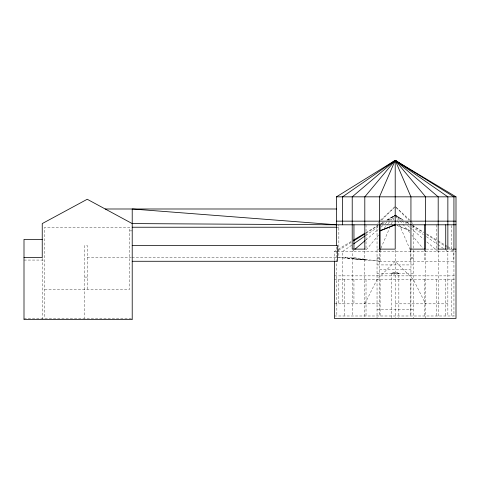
<?xml version="1.0" encoding="UTF-8"?>
<svg xmlns="http://www.w3.org/2000/svg" width="480" height="480" viewBox="0 0 480 480"><rect width="100%" height="100%" fill="white"/><g stroke="black" fill="none" stroke-linecap="round" stroke-linejoin="round"><path stroke-width="0.36" stroke-dasharray="2.4 1.8" d="M379.47 251.55L380.658 248.796M380.958 248.112L389.562 228.15M391.344 224.022L392.832 220.578M393.126 219.894L394.908 215.76M364.806 303.834L377.04 279.516L395.208 261.276L413.37 279.516L425.604 303.834M398.856 273.438L396.15 274.302L391.68 273.666C392.778 272.052 397.074 272.352 398.856 273.438L398.856 317.676M377.85 223.584L378.66 222.372M378.582 235.02L364.806 251.55L364.806 318.426M384.282 228.186L387.606 224.196M388.08 223.626L390.456 220.776M390.93 220.206L395.208 215.076L403.524 220.068M381.708 220.11L395.208 206.562M380.556 220.146L394.122 207.57M353.916 250.11L352.218 251.55L352.218 315.99M365.79 240.03L378.804 228.996M381.066 227.076L382.764 225.636M385.026 223.716L388.416 220.836M388.986 220.356L395.208 215.076L403.416 220.176M353.952 257.628L352.446 258.834L344.682 257.628L366.276 260.058L366.036 259.452L353.952 257.628L337.074 257.628M351.738 245.19L342.558 251.55L342.558 303.834M365.82 235.434L378.678 226.524M382.35 223.98L385.41 221.862M387.858 220.164L395.208 215.076L402.552 220.164M338.376 250.374L351.636 242.136M366.162 233.118L378.156 225.666M381.312 223.704L383.838 222.132M387 220.176L395.208 215.076L401.43 220.356M334.41 260.394L334.41 251.55L337.614 249.63M338.25 249.246L351.69 241.182M365.766 232.734L377.928 225.444M380.49 223.908L383.688 221.988M386.886 220.068L393.924 215.844M337.074 227.232L338.85 227.232M129.78 230.88L132.216 230.88M377.04 249.12L378.864 249.12M426.342 249.12L438.192 249.12M448.53 249.12L453.252 249.12M334.41 251.55L336.48 251.55M337.158 251.55L456 251.55M87.228 257.628L131.28 257.628M132.03 257.628L336.48 257.628M377.04 257.628L379.47 257.628M410.94 257.628L413.37 257.628M377.04 258.228L379.47 258.228M410.94 258.228L413.37 258.228M24 260.064L44.67 260.064M379.47 261.276L453.546 261.276L453.546 249.12M377.04 264.924L413.37 264.924M379.47 269.79L410.94 269.79M377.04 273.438L413.37 273.438M334.41 275.868L456 275.868M84.792 277.086L87.228 277.086M334.41 279.516L456 279.516M44.67 289.242L129.78 289.242L129.78 227.232L44.67 227.232L44.67 318.426M334.41 303.834L380.1 303.834M395.208 303.834L447.858 303.834M377.04 309.186L413.37 309.186M334.41 315.99L456 315.99M24 318.426L131.466 318.426M380.106 250.158L380.106 261.276L338.85 257.628L338.85 224.802M380.106 261.276L366.036 259.452L352.446 258.834L366.036 259.452L366.036 260.034M409.572 230.352L397.26 225.594L409.62 230.604M406.722 221.988L409.926 223.908M412.482 225.444L423.366 231.966M426.564 233.886L437.442 240.414M438.084 240.798L444.48 244.638M445.122 245.022L447.042 246.174M447.678 246.558L455.358 251.166M406.572 222.132L409.098 223.704M412.254 225.666L423.618 232.722M426.78 234.684L437.514 241.356M438.144 241.746L444.456 245.67M445.086 246.06L446.982 247.236M447.612 247.626L453.93 251.55L453.93 315.99M405 221.862L408.06 223.98M411.738 226.524L423.366 234.588M426.426 236.706L437.448 244.338M438.06 244.764L443.568 248.58M446.016 250.278L447.858 251.55L447.858 315.99M401.994 220.836L405.39 223.716M407.652 225.636L409.914 227.556M410.478 228.036L423.486 239.07M426.882 241.95L438.192 251.55M395.748 207.066L409.854 220.146M396.246 207.606L408.702 220.11M395.208 215.076L399.48 220.206M399.954 220.776L402.33 223.626M402.804 224.196L409.932 232.74M411.828 235.02L422.754 248.13M424.65 250.41L425.604 251.55M411.75 222.372L412.56 223.584M395.502 215.76L397.284 219.894M397.578 220.578L410.94 251.55M451.578 279.516L451.578 315.99M451.56 225.54L451.56 249.12M445.752 279.516L445.752 315.99M438.192 250.548L438.192 315.99M436.476 279.516L436.476 315.99M436.458 224.802L436.458 249.12M425.604 249.12L425.604 318.426M424.374 249.12L424.374 261.276M424.386 279.516L424.386 315.99M413.37 224.802L413.37 318.426M410.94 249.12L410.94 315.99M410.304 250.158L410.304 261.276M410.31 279.516L410.31 315.99M398.364 273.042L398.364 273.438M397.782 272.874L397.782 273.438M397.032 272.748L397.032 273.438M396.15 272.67L396.15 273.438M395.208 250.038L395.208 317.682M394.26 272.67L394.26 273.438M393.384 272.748L393.384 273.438M392.628 272.874L392.628 273.438M392.046 273.042L392.046 273.438M391.56 273.438L391.56 317.676M380.1 279.516L380.1 315.99M379.47 249.12L379.47 315.99M377.04 224.802L377.04 318.426M366.036 224.802L366.036 249.12M366.024 279.516L366.024 315.99M353.94 279.516L353.94 303.834M344.664 279.516L344.664 315.99M338.832 279.516L338.832 303.834M336.846 303.834L336.846 315.99M336.48 246.9L336.48 303.834M87.228 289.242L87.228 245.472L84.792 245.472L84.792 318.426M42.24 258.378L42.24 318.894"/><path stroke-width="0.72" d="M355.044 249.15L365.226 240.51M353.574 243.918L365.208 235.86M336.48 245.472L336.48 196.836L395.208 160.362L456 196.836L456 318.426L334.41 318.426L334.41 261.132M353.532 240.96L364.896 233.898M353.61 240.03L365.13 233.118M380.106 230.88L395.208 224.802L380.154 230.616M336.48 196.836L456 196.836M105.222 208.992L336.48 208.992M336.48 221.154L456 221.154M24 257.628L42.24 257.628L42.24 223.584L87.228 199.266L132.216 223.584L336.48 224.802L456 224.802M132.216 227.232L336.48 227.232M42.24 239.394L24 239.394L24 319.638L132.216 319.638L132.216 208.992L336.48 224.802M132.216 245.472L337.488 245.472L337.488 261.276L132.216 261.276M365.322 249.12L352.218 249.12L352.218 196.836L395.208 160.362L453.93 196.836L453.93 249.12M410.304 249.12L425.604 249.12L425.604 196.836L395.208 160.362L342.558 196.836L342.558 224.802M437.886 249.12L447.858 249.12L447.858 196.836L395.208 160.362L364.806 196.836L364.806 249.12M453.546 249.12L456 249.12M445.728 224.802L445.728 249.12M438.192 249.12L438.192 196.836L395.208 160.362L379.47 196.836L379.47 249.12L395.208 249.12L395.208 160.362L410.94 196.836L410.94 249.12M424.374 224.802L424.374 249.12M380.106 224.802L380.106 249.414M353.952 224.802L353.952 249.12"/></g></svg>
